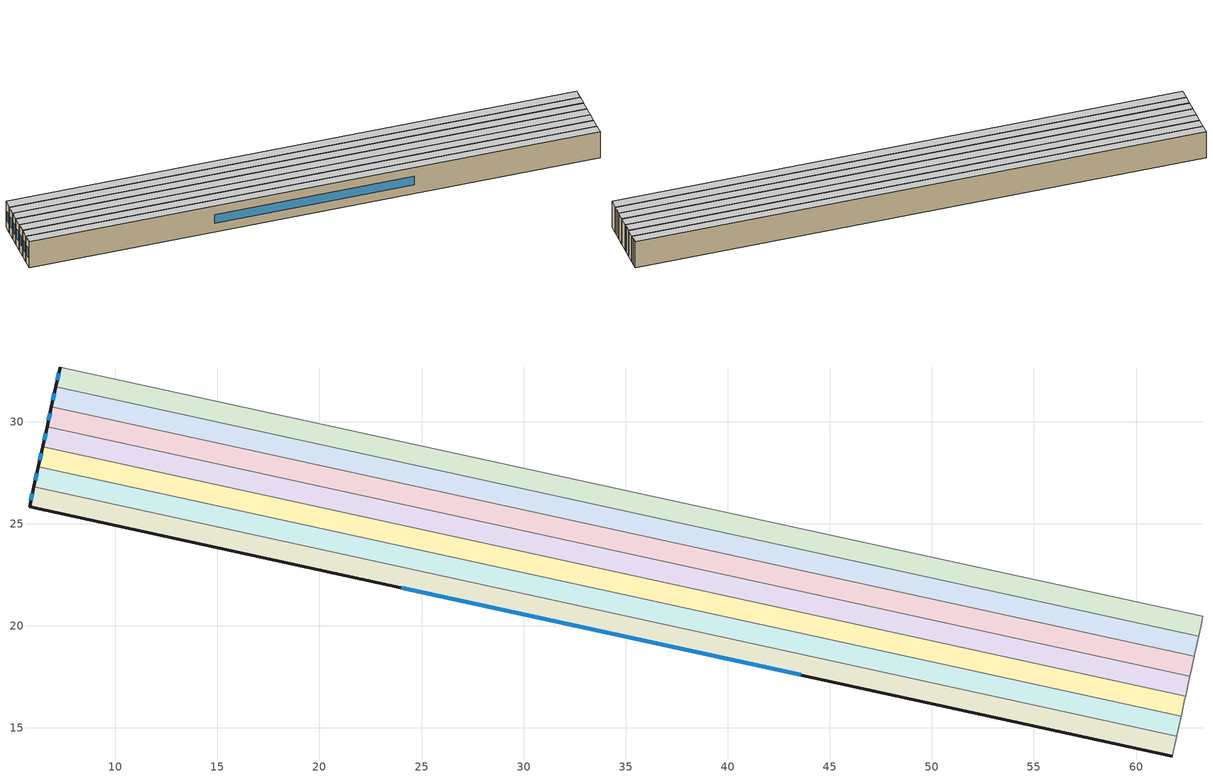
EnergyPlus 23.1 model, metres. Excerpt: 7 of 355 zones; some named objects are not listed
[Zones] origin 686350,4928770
0579a4736f0aea2d_F1_dwelling_22
 floor to 0579a4736f0aea2d_F0_dwelling_53 (EU_floor_Construction): 38.67,25.84 38.46,24.86 33.97,25.84 34.19,26.82 z3
 floor to 0579a4736f0aea2d_F0_dwelling_51 (EU_floor_Construction): 47.63,23.88 47.42,22.91 42.94,23.88 43.15,24.86 z3
 floor to 0579a4736f0aea2d_F0_dwelling_52 (EU_floor_Construction): 43.15,24.86 42.94,23.88 38.46,24.86 38.67,25.84 z3
 floor to 0579a4736f0aea2d_F0_dwelling_57 (EU_floor_Construction): 20.74,29.75 20.53,28.77 16.05,29.75 16.26,30.73 z3
 floor to 0579a4736f0aea2d_F0_dwelling_50 (EU_floor_Construction): 52.11,22.91 51.9,21.93 47.42,22.91 47.63,23.88 z3
 floor to 0579a4736f0aea2d_F0_dwelling_58 (EU_floor_Construction): 16.26,30.73 16.05,29.75 11.57,30.73 11.78,31.7 z3
 floor to 0579a4736f0aea2d_F0_dwelling_48 (EU_floor_Construction): 61.08,20.95 60.86,19.97 56.38,20.95 56.6,21.93 z3
 floor to 0579a4736f0aea2d_F0_dwelling_54 (EU_floor_Construction): 34.19,26.82 33.97,25.84 29.49,26.82 29.71,27.79 z3
 floor to 0579a4736f0aea2d_F0_dwelling_59 (EU_floor_Construction): 11.78,31.7 11.57,30.73 7.08,31.7 7.3,32.68 z3
 floor to 0579a4736f0aea2d_F0_dwelling_56 (EU_floor_Construction): 25.22,28.77 25.01,27.79 20.53,28.77 20.74,29.75 z3
 floor to 0579a4736f0aea2d_F0_dwelling_55 (EU_floor_Construction): 29.71,27.79 29.49,26.82 25.01,27.79 25.22,28.77 z3
 floor to 0579a4736f0aea2d_F0_dwelling_47 (EU_floor_Construction): 63.28,20.47 63.06,19.49 60.86,19.97 61.08,20.95 z3
 floor adiabatic (EU_floor_Construction): 56.6,21.93 56.38,20.95 51.9,21.93 52.11,22.91 z3
 wall outside (EU_wall_Construction): 7.3,32.68 7.08,31.7 z3:6
 wall to 0579a4736f0aea2d_F1_dwelling_21 (EU_wall_Construction): 63.28,20.47 7.3,32.68 z3:6
 wall to 0579a4736f0aea2d_F1_dwelling_23 (EU_wall_Construction): 7.08,31.7 63.06,19.49 63.18,20.04 z3:6
 wall to 0579a4736f0aea2d_F1_dwelling_54 (EU_wall_Construction): 63.18,20.04 63.28,20.47 z3:6
 window (EU_Window_Construction): 7.23,32.36 7.15,32.02 z3.98:5.02
 ceiling to 0579a4736f0aea2d_F2_dwelling_22 (EU_floor_Construction): 63.06,19.49 63.28,20.47 7.3,32.68 7.08,31.7 z6
0579a4736f0aea2d_F1_dwelling_23
 floor to 0579a4736f0aea2d_F0_dwelling_57 (EU_floor_Construction): 20.53,28.77 20.32,27.79 15.83,28.77 16.05,29.75 z3
 floor to 0579a4736f0aea2d_F0_dwelling_56 (EU_floor_Construction): 25.01,27.79 24.8,26.81 20.32,27.79 20.53,28.77 z3
 floor to 0579a4736f0aea2d_F0_dwelling_58 (EU_floor_Construction): 16.05,29.75 15.83,28.77 11.35,29.75 11.57,30.73 z3
 floor to 0579a4736f0aea2d_F0_dwelling_50 (EU_floor_Construction): 51.9,21.93 51.69,20.95 47.21,21.93 47.42,22.91 z3
 floor to 0579a4736f0aea2d_F0_dwelling_52 (EU_floor_Construction): 42.94,23.88 42.72,22.9 38.24,23.88 38.46,24.86 z3
 floor to 0579a4736f0aea2d_F0_dwelling_48 (EU_floor_Construction): 60.86,19.97 60.65,18.99 56.17,19.97 56.38,20.95 z3
 floor to 0579a4736f0aea2d_F0_dwelling_51 (EU_floor_Construction): 47.42,22.91 47.21,21.93 42.72,22.9 42.94,23.88 z3
 floor to 0579a4736f0aea2d_F0_dwelling_49 (EU_floor_Construction): 56.38,20.95 56.17,19.97 51.69,20.95 51.9,21.93 z3
 floor to 0579a4736f0aea2d_F0_dwelling_54 (EU_floor_Construction): 33.97,25.84 33.76,24.86 29.28,25.84 29.49,26.82 z3
 floor to 0579a4736f0aea2d_F0_dwelling_59 (EU_floor_Construction): 11.57,30.73 11.35,29.75 6.87,30.72 7.08,31.7 z3
 floor to 0579a4736f0aea2d_F0_dwelling_47 (EU_floor_Construction): 63.18,20.04 62.85,18.51 60.65,18.99 60.86,19.97 63.06,19.49 z3
 floor to 0579a4736f0aea2d_F0_dwelling_53 (EU_floor_Construction): 38.46,24.86 38.24,23.88 33.76,24.86 33.97,25.84 z3
 floor to 0579a4736f0aea2d_F0_dwelling_55 (EU_floor_Construction): 29.49,26.82 29.28,25.84 24.8,26.81 25.01,27.79 z3
 wall outside (EU_wall_Construction): 7.08,31.7 6.87,30.72 z3:6
 wall to 0579a4736f0aea2d_F1_dwelling_24 (EU_wall_Construction): 6.87,30.72 62.85,18.51 z3:6
 wall to 0579a4736f0aea2d_F1_dwelling_55 (EU_wall_Construction): 62.85,18.51 62.87,18.62 63.06,19.48 z3:6
 wall to 0579a4736f0aea2d_F1_dwelling_54 (EU_wall_Construction): 63.06,19.48 63.18,20.04 z3:6
 window (EU_Window_Construction): 7.01,31.38 6.94,31.04 z3.98:5.02
 ceiling to 0579a4736f0aea2d_F2_dwelling_23 (EU_floor_Construction): 62.87,18.62 63.18,20.04 63.06,19.49 7.08,31.7 6.87,30.72 62.85,18.51 z6
0579a4736f0aea2d_F1_dwelling_24
 floor to 0579a4736f0aea2d_F0_dwelling_52 (EU_floor_Construction): 42.72,22.9 42.51,21.93 38.03,22.9 38.24,23.88 z3
 floor to 0579a4736f0aea2d_F0_dwelling_54 (EU_floor_Construction): 33.76,24.86 33.55,23.88 29.07,24.86 29.28,25.84 z3
 floor to 0579a4736f0aea2d_F0_dwelling_48 (EU_floor_Construction): 60.65,18.99 60.44,18.02 55.96,18.99 56.17,19.97 z3
 floor to 0579a4736f0aea2d_F0_dwelling_57 (EU_floor_Construction): 20.32,27.79 20.1,26.81 15.62,27.79 15.83,28.77 z3
 floor to 0579a4736f0aea2d_F0_dwelling_51 (EU_floor_Construction): 47.21,21.93 46.99,20.95 42.51,21.93 42.72,22.9 z3
 floor to 0579a4736f0aea2d_F0_dwelling_58 (EU_floor_Construction): 15.83,28.77 15.62,27.79 11.14,28.77 11.35,29.75 z3
 floor to 0579a4736f0aea2d_F0_dwelling_56 (EU_floor_Construction): 24.8,26.81 24.58,25.84 20.1,26.81 20.32,27.79 z3
 floor to 0579a4736f0aea2d_F0_dwelling_50 (EU_floor_Construction): 51.69,20.95 51.47,19.97 46.99,20.95 47.21,21.93 z3
 floor adiabatic (EU_floor_Construction): 56.17,19.97 55.96,18.99 51.47,19.97 51.69,20.95 z3
 floor to 0579a4736f0aea2d_F0_dwelling_59 (EU_floor_Construction): 11.35,29.75 11.14,28.77 6.66,29.75 6.87,30.72 z3
 floor to 0579a4736f0aea2d_F0_dwelling_55 (EU_floor_Construction): 29.28,25.84 29.07,24.86 24.58,25.84 24.8,26.81 z3
 floor to 0579a4736f0aea2d_F0_dwelling_53 (EU_floor_Construction): 38.24,23.88 38.03,22.9 33.55,23.88 33.76,24.86 z3
 floor to 0579a4736f0aea2d_F0_dwelling_47 (EU_floor_Construction): 62.85,18.52 62.64,17.54 60.44,18.02 60.65,18.99 z3
 wall outside (EU_wall_Construction): 6.87,30.72 6.66,29.75 z3:6
 wall to 0579a4736f0aea2d_F1_dwelling_25 (EU_wall_Construction): 6.66,29.75 62.64,17.54 z3:6
 wall to 0579a4736f0aea2d_F1_dwelling_56 (EU_wall_Construction): 62.64,17.54 62.7,17.81 z3:6
 wall to 0579a4736f0aea2d_F1_dwelling_55 (EU_wall_Construction): 62.7,17.81 62.85,18.52 z3:6
 window (EU_Window_Construction): 6.8,30.41 6.72,30.07 z3.98:5.02
 ceiling to 0579a4736f0aea2d_F2_dwelling_24 (EU_floor_Construction): 62.64,17.54 62.85,18.51 6.87,30.72 6.66,29.75 z6
0579a4736f0aea2d_F1_dwelling_25
 floor to 0579a4736f0aea2d_F0_dwelling_48 (EU_floor_Construction): 60.44,18.02 60.22,17.04 55.74,18.02 55.96,18.99 z3
 floor to 0579a4736f0aea2d_F0_dwelling_55 (EU_floor_Construction): 29.07,24.86 28.85,23.88 24.37,24.86 24.58,25.84 z3
 floor to 0579a4736f0aea2d_F0_dwelling_49 (EU_floor_Construction): 55.96,18.99 55.74,18.02 51.26,18.99 51.47,19.97 z3
 floor to 0579a4736f0aea2d_F0_dwelling_59 (EU_floor_Construction): 11.14,28.77 10.93,27.79 6.44,28.77 6.66,29.75 z3
 floor to 0579a4736f0aea2d_F0_dwelling_54 (EU_floor_Construction): 33.55,23.88 33.33,22.9 28.85,23.88 29.07,24.86 z3
 floor to 0579a4736f0aea2d_F0_dwelling_56 (EU_floor_Construction): 24.58,25.84 24.37,24.86 19.89,25.84 20.1,26.81 z3
 floor to 0579a4736f0aea2d_F0_dwelling_50 (EU_floor_Construction): 51.47,19.97 51.26,18.99 46.78,19.97 46.99,20.95 z3
 floor to 0579a4736f0aea2d_F0_dwelling_52 (EU_floor_Construction): 42.51,21.93 42.3,20.95 37.82,21.93 38.03,22.9 z3
 floor to 0579a4736f0aea2d_F0_dwelling_58 (EU_floor_Construction): 15.62,27.79 15.41,26.81 10.93,27.79 11.14,28.77 z3
 floor to 0579a4736f0aea2d_F0_dwelling_51 (EU_floor_Construction): 46.99,20.95 46.78,19.97 42.3,20.95 42.51,21.93 z3
 floor to 0579a4736f0aea2d_F0_dwelling_53 (EU_floor_Construction): 38.03,22.9 37.82,21.93 33.33,22.9 33.55,23.88 z3
 floor to 0579a4736f0aea2d_F0_dwelling_57 (EU_floor_Construction): 20.1,26.81 19.89,25.84 15.41,26.81 15.62,27.79 z3
 floor to 0579a4736f0aea2d_F0_dwelling_47 (EU_floor_Construction): 62.64,17.54 62.42,16.56 60.22,17.04 60.44,18.02 z3
 wall outside (EU_wall_Construction): 6.66,29.75 6.44,28.77 z3:6
 wall to 0579a4736f0aea2d_F1_dwelling_26 (EU_wall_Construction): 6.44,28.77 62.42,16.56 z3:6
 wall to 0579a4736f0aea2d_F1_dwelling_56 (EU_wall_Construction): 62.42,16.56 62.64,17.54 z3:6
 window (EU_Window_Construction): 6.59,29.43 6.51,29.09 z3.98:5.02
 ceiling to 0579a4736f0aea2d_F2_dwelling_25 (EU_floor_Construction): 62.42,16.56 62.64,17.54 6.66,29.75 6.44,28.77 z6
0579a4736f0aea2d_F1_dwelling_26
 floor to 0579a4736f0aea2d_F0_dwelling_55 (EU_floor_Construction): 28.85,23.88 28.64,22.9 24.16,23.88 24.37,24.86 z3
 floor to 0579a4736f0aea2d_F0_dwelling_58 (EU_floor_Construction): 15.41,26.81 15.19,25.84 10.71,26.81 10.93,27.79 z3
 floor to 0579a4736f0aea2d_F0_dwelling_54 (EU_floor_Construction): 33.33,22.9 33.12,21.93 28.64,22.9 28.85,23.88 z3
 floor to 0579a4736f0aea2d_F0_dwelling_59 (EU_floor_Construction): 10.93,27.79 10.71,26.81 6.23,27.79 6.44,28.77 z3
 floor to 0579a4736f0aea2d_F0_dwelling_57 (EU_floor_Construction): 19.89,25.84 19.68,24.86 15.19,25.84 15.41,26.81 z3
 floor to 0579a4736f0aea2d_F0_dwelling_52 (EU_floor_Construction): 42.3,20.95 42.08,19.97 37.6,20.95 37.82,21.93 z3
 floor to 0579a4736f0aea2d_F0_dwelling_56 (EU_floor_Construction): 24.37,24.86 24.16,23.88 19.68,24.86 19.89,25.84 z3
 floor to 0579a4736f0aea2d_F0_dwelling_48 (EU_floor_Construction): 60.22,17.04 60.01,16.06 55.53,17.04 55.74,18.02 z3
 floor to 0579a4736f0aea2d_F0_dwelling_51 (EU_floor_Construction): 46.78,19.97 46.57,18.99 42.08,19.97 42.3,20.95 z3
 floor to 0579a4736f0aea2d_F0_dwelling_53 (EU_floor_Construction): 37.82,21.93 37.6,20.95 33.12,21.93 33.33,22.9 z3
 floor to 0579a4736f0aea2d_F0_dwelling_50 (EU_floor_Construction): 51.26,18.99 51.05,18.02 46.57,18.99 46.78,19.97 z3
 floor to 0579a4736f0aea2d_F0_dwelling_49 (EU_floor_Construction): 55.74,18.02 55.53,17.04 51.05,18.02 51.26,18.99 z3
 floor to 0579a4736f0aea2d_F0_dwelling_47 (EU_floor_Construction): 62.42,16.56 62.21,15.58 60.01,16.06 60.22,17.04 z3
 wall outside (EU_wall_Construction): 6.44,28.77 6.23,27.79 z3:6
 wall to 0579a4736f0aea2d_F1_dwelling_27 (EU_wall_Construction): 6.23,27.79 62.21,15.58 z3:6
 wall to 0579a4736f0aea2d_F1_dwelling_57 (EU_wall_Construction): 62.21,15.58 62.39,16.42 z3:6
 wall to 0579a4736f0aea2d_F1_dwelling_56 (EU_wall_Construction): 62.39,16.42 62.42,16.56 z3:6
 window (EU_Window_Construction): 6.37,28.45 6.3,28.11 z3.98:5.02
 ceiling to 0579a4736f0aea2d_F2_dwelling_26 (EU_floor_Construction): 62.21,15.58 62.42,16.56 6.44,28.77 6.23,27.79 z6
0579a4736f0aea2d_F1_dwelling_27
 floor to 0579a4736f0aea2d_F0_dwelling_52 (EU_floor_Construction): 42.08,19.97 41.87,18.99 37.39,19.97 37.6,20.95 z3
 floor to 0579a4736f0aea2d_F0_dwelling_50 (EU_floor_Construction): 51.05,18.02 50.84,17.04 46.35,18.02 46.57,18.99 z3
 floor to 0579a4736f0aea2d_F0_dwelling_56 (EU_floor_Construction): 24.16,23.88 23.95,22.9 19.46,23.88 19.68,24.86 z3
 floor to 0579a4736f0aea2d_F0_dwelling_48 (EU_floor_Construction): 60.01,16.06 59.8,15.08 55.32,16.06 55.53,17.04 z3
 floor to 0579a4736f0aea2d_F0_dwelling_54 (EU_floor_Construction): 33.12,21.93 32.91,20.95 28.43,21.93 28.64,22.9 z3
 floor to 0579a4736f0aea2d_F0_dwelling_51 (EU_floor_Construction): 46.57,18.99 46.35,18.02 41.87,18.99 42.08,19.97 z3
 floor to 0579a4736f0aea2d_F0_dwelling_58 (EU_floor_Construction): 15.19,25.84 14.98,24.86 10.5,25.84 10.71,26.81 z3
 floor to 0579a4736f0aea2d_F0_dwelling_55 (EU_floor_Construction): 28.64,22.9 28.43,21.93 23.95,22.9 24.16,23.88 z3
 floor to 0579a4736f0aea2d_F0_dwelling_57 (EU_floor_Construction): 19.68,24.86 19.46,23.88 14.98,24.86 15.19,25.84 z3
 floor to 0579a4736f0aea2d_F0_dwelling_47 (EU_floor_Construction): 62.21,15.58 62,14.6 59.8,15.08 60.01,16.06 z3
 floor adiabatic (EU_floor_Construction): 55.53,17.04 55.32,16.06 50.84,17.04 51.05,18.02 z3
 floor to 0579a4736f0aea2d_F0_dwelling_59 (EU_floor_Construction): 10.71,26.81 10.5,25.84 6.01,26.82 6.23,27.79 z3
 floor to 0579a4736f0aea2d_F0_dwelling_53 (EU_floor_Construction): 37.6,20.95 37.39,19.97 32.91,20.95 33.12,21.93 z3
 wall outside (EU_wall_Construction): 6.23,27.79 6.01,26.82 z3:6
 wall to 0579a4736f0aea2d_F1_dwelling_28 (EU_wall_Construction): 6.01,26.82 62,14.6 z3:6
 wall to 0579a4736f0aea2d_F1_dwelling_58 (EU_wall_Construction): 62,14.6 62.09,15.04 z3:6
 wall to 0579a4736f0aea2d_F1_dwelling_57 (EU_wall_Construction): 62.09,15.04 62.21,15.58 z3:6
 window (EU_Window_Construction): 6.16,27.48 6.08,27.13 z3.98:5.02
 ceiling to 0579a4736f0aea2d_F2_dwelling_27 (EU_floor_Construction): 62,14.6 62.21,15.58 6.23,27.79 6.01,26.82 z6
0579a4736f0aea2d_F1_dwelling_28
 floor to 0579a4736f0aea2d_F0_dwelling_54 (EU_floor_Construction): 32.91,20.95 32.69,19.97 28.21,20.95 28.43,21.93 z3
 floor to 0579a4736f0aea2d_F0_dwelling_59 (EU_floor_Construction): 10.5,25.84 10.29,24.86 5.8,25.84 6.01,26.82 z3
 floor to 0579a4736f0aea2d_F0_dwelling_48 (EU_floor_Construction): 59.8,15.08 59.58,14.11 55.1,15.08 55.32,16.06 z3
 floor to 0579a4736f0aea2d_F0_dwelling_52 (EU_floor_Construction): 41.87,18.99 41.66,18.02 37.18,18.99 37.39,19.97 z3
 floor to 0579a4736f0aea2d_F0_dwelling_57 (EU_floor_Construction): 19.46,23.88 19.25,22.9 14.77,23.88 14.98,24.86 z3
 floor to 0579a4736f0aea2d_F0_dwelling_55 (EU_floor_Construction): 28.43,21.93 28.21,20.95 23.73,21.93 23.95,22.9 z3
 floor to 0579a4736f0aea2d_F0_dwelling_47 (EU_floor_Construction): 62,14.6 61.78,13.63 59.58,14.11 59.8,15.08 z3
 floor to 0579a4736f0aea2d_F0_dwelling_50 (EU_floor_Construction): 50.84,17.04 50.62,16.06 46.14,17.04 46.35,18.02 z3
 floor to 0579a4736f0aea2d_F0_dwelling_56 (EU_floor_Construction): 23.95,22.9 23.73,21.93 19.25,22.9 19.46,23.88 z3
 floor to 0579a4736f0aea2d_F0_dwelling_53 (EU_floor_Construction): 37.39,19.97 37.18,18.99 32.69,19.97 32.91,20.95 z3
 floor to 0579a4736f0aea2d_F0_dwelling_58 (EU_floor_Construction): 14.98,24.86 14.77,23.88 10.29,24.86 10.5,25.84 z3
 floor to 0579a4736f0aea2d_F0_dwelling_51 (EU_floor_Construction): 46.35,18.02 46.14,17.04 41.66,18.02 41.87,18.99 z3
 floor adiabatic (EU_floor_Construction): 55.32,16.06 55.1,15.08 50.62,16.06 50.84,17.04 z3
 wall outside (EU_wall_Construction): 6.01,26.82 5.8,25.84 61.78,13.63 z3:6
 wall to 0579a4736f0aea2d_F1_dwelling_58 (EU_wall_Construction): 61.78,13.63 62,14.6 z3:6
 window (EU_Window_Construction): 24,21.87 43.58,17.6 / 5.94,26.5 5.87,26.16 z3.98:5.02
 ceiling to 0579a4736f0aea2d_F2_dwelling_28 (EU_floor_Construction): 61.78,13.63 62,14.6 6.01,26.82 5.8,25.84 z6
[Building]
EU S2 Campaign: North Axis=0; Terrain=City; Solar Distribution=FullExterior
[Site:Location]
Bologna: Latitude=44.5; Longitude=11.25; Time Zone=1; Elevation=37
[SizingPeriod:WeatherFileDays]
AnnualSizingPeriod: Begin Month=1; Begin Day of Month=1; End Month=12; End Day of Month=31; Day of Week for Start Day=Monday; Use Weather File Daylight Saving Period=No; Use Weather File Rain and Snow Indicators=No
[MATERIAL]
EU_InternalMass_Material: Roughness=MediumRough; Thickness=0.1; Conductivity=1; Density=1800; Specific Heat=900; Thermal Absorptance=0.9; Solar Absorptance=0.7; Visible Absorptance=0.7
[MATERIAL:NOMASS] Roughness=MediumRough; Thermal Absorptance=0.9; Solar Absorptance=0.7; Visible Absorptance=0.7
Name | Thermal Resistance
EU_wall_NoMass | 0.905828
EU_floor_NoMass | 0.67114
[WINDOWMATERIAL:SIMPLEGLAZINGSYSTEM]
EU_Window_SimpleGlazing: UFactor=4.52486; Solar Heat Gain Coefficient=0.85; Visible Transmittance=0.85
[CONSTRUCTION]
EU_wall_Construction: EU_wall_NoMass
EU_floor_Construction: EU_floor_NoMass
EU_Window_Construction: EU_Window_SimpleGlazing
EU_InternalMass_Construction: EU_InternalMass_Material
[ZONE] Type=1; Multiplier=1; Ceiling Height=autocalculate; Floor Area=autocalculate; Part of Total Floor Area=Yes
Name | Volume
0579a4736f0aea2d_F1_dwelling_22 | 172.099
0579a4736f0aea2d_F1_dwelling_23 | 172.065
0579a4736f0aea2d_F1_dwelling_24 | 172.004
0579a4736f0aea2d_F1_dwelling_25 | 172.007
0579a4736f0aea2d_F1_dwelling_26 | 172.009
0579a4736f0aea2d_F1_dwelling_27 | 171.995
0579a4736f0aea2d_F1_dwelling_28 | 172.121
[INTERNALMASS] Construction=EU_InternalMass_Construction
Name | Zone or ZoneList | Surface Area
0579a4736f0aea2d_F1_dwelling_22_EU_InternalMass | 0579a4736f0aea2d_F1_dwelling_22 | 57.366
0579a4736f0aea2d_F1_dwelling_23_EU_InternalMass | 0579a4736f0aea2d_F1_dwelling_23 | 57.3553
0579a4736f0aea2d_F1_dwelling_24_EU_InternalMass | 0579a4736f0aea2d_F1_dwelling_24 | 57.3345
0579a4736f0aea2d_F1_dwelling_25_EU_InternalMass | 0579a4736f0aea2d_F1_dwelling_25 | 57.3357
0579a4736f0aea2d_F1_dwelling_26_EU_InternalMass | 0579a4736f0aea2d_F1_dwelling_26 | 57.3366
0579a4736f0aea2d_F1_dwelling_27_EU_InternalMass | 0579a4736f0aea2d_F1_dwelling_27 | 57.332
0579a4736f0aea2d_F1_dwelling_28_EU_InternalMass | 0579a4736f0aea2d_F1_dwelling_28 | 57.3733
[OTHEREQUIPMENT] Fuel Type=Electricity; Design Level Calculation Method=Watts/Area; Power per Zone Floor Area=1; Fraction Latent=0; Fraction Radiant=0; Fraction Lost=0; Carbon Dioxide Generation Rate=0; EndUse Subcategory=EU_Step8_InternalGains
Name | Zone or ZoneList or Space or SpaceList | Schedule
EU_Step8_InternalGain_0579a4736f0aea2d_F1_dwelling_22_f000 | 0579a4736f0aea2d_F1_dwelling_22 | EU_Step8_GainSchedule_0579a4736f0aea2d_F1_dwelling_22_f000
EU_Step8_InternalGain_0579a4736f0aea2d_F1_dwelling_23_f000 | 0579a4736f0aea2d_F1_dwelling_23 | EU_Step8_GainSchedule_0579a4736f0aea2d_F1_dwelling_23_f000
EU_Step8_InternalGain_0579a4736f0aea2d_F1_dwelling_24_f000 | 0579a4736f0aea2d_F1_dwelling_24 | EU_Step8_GainSchedule_0579a4736f0aea2d_F1_dwelling_24_f000
EU_Step8_InternalGain_0579a4736f0aea2d_F1_dwelling_25_f000 | 0579a4736f0aea2d_F1_dwelling_25 | EU_Step8_GainSchedule_0579a4736f0aea2d_F1_dwelling_25_f000
EU_Step8_InternalGain_0579a4736f0aea2d_F1_dwelling_26_f000 | 0579a4736f0aea2d_F1_dwelling_26 | EU_Step8_GainSchedule_0579a4736f0aea2d_F1_dwelling_26_f000
EU_Step8_InternalGain_0579a4736f0aea2d_F1_dwelling_27_f000 | 0579a4736f0aea2d_F1_dwelling_27 | EU_Step8_GainSchedule_0579a4736f0aea2d_F1_dwelling_27_f000
EU_Step8_InternalGain_0579a4736f0aea2d_F1_dwelling_28_f000 | 0579a4736f0aea2d_F1_dwelling_28 | EU_Step8_GainSchedule_0579a4736f0aea2d_F1_dwelling_28_f000
[ZONEVENTILATION:DESIGNFLOWRATE] Schedule=EU_AlwaysOn; Design Flow Rate Calculation Method=AirChanges/Hour; Air Changes per Hour=0.73129; Ventilation Type=Natural; Fan Pressure Rise=0; Fan Total Efficiency=1; Constant Term Coefficient=1; Temperature Term Coefficient=0; Velocity Term Coefficient=0; Velocity Squared Term Coefficient=0; Minimum Indoor Temperature=-100; Maximum Indoor Temperature=100; Delta Temperature=-100; Minimum Outdoor Temperature=-100; Maximum Outdoor Temperature=100; Maximum Wind Speed=40
Name | Zone or ZoneList or Space or SpaceList
EU_ConstantAir_0579a4736f0aea2d_F1_dwelling_22 | 0579a4736f0aea2d_F1_dwelling_22
EU_ConstantAir_0579a4736f0aea2d_F1_dwelling_23 | 0579a4736f0aea2d_F1_dwelling_23
EU_ConstantAir_0579a4736f0aea2d_F1_dwelling_24 | 0579a4736f0aea2d_F1_dwelling_24
EU_ConstantAir_0579a4736f0aea2d_F1_dwelling_25 | 0579a4736f0aea2d_F1_dwelling_25
EU_ConstantAir_0579a4736f0aea2d_F1_dwelling_26 | 0579a4736f0aea2d_F1_dwelling_26
EU_ConstantAir_0579a4736f0aea2d_F1_dwelling_27 | 0579a4736f0aea2d_F1_dwelling_27
EU_ConstantAir_0579a4736f0aea2d_F1_dwelling_28 | 0579a4736f0aea2d_F1_dwelling_28
[HVACTEMPLATE:ZONE:IDEALLOADSAIRSYSTEM] System Availability Schedule=EU_AlwaysOn; Maximum Heating Supply Air Temperature=50; Minimum Cooling Supply Air Temperature=13; Maximum Heating Supply Air Humidity Ratio=0.0156; Minimum Cooling Supply Air Humidity Ratio=0.0077; Heating Limit=NoLimit; Cooling Limit=NoLimit; Heating Availability Schedule=EU_AlwaysOn; Cooling Availability Schedule=EU_CoolingOff; Dehumidification Control Type=ConstantSensibleHeatRatio; Cooling Sensible Heat Ratio=0.7; Dehumidification Setpoint=60; Humidification Control Type=None; Humidification Setpoint=30; Outdoor Air Method=None; Outdoor Air Flow Rate per Person=0.00944; Outdoor Air Flow Rate per Zone Floor Area=0; Outdoor Air Flow Rate per Zone=0; Demand Controlled Ventilation Type=None; Outdoor Air Economizer Type=NoEconomizer; Heat Recovery Type=None; Sensible Heat Recovery Effectiveness=0.7; Latent Heat Recovery Effectiveness=0.65
Name | Template Thermostat
0579a4736f0aea2d_F1_dwelling_22 | EU_HeatOnly_0579a4736f0aea2d_F1_dwelling_22
0579a4736f0aea2d_F1_dwelling_23 | EU_HeatOnly_0579a4736f0aea2d_F1_dwelling_23
0579a4736f0aea2d_F1_dwelling_24 | EU_HeatOnly_0579a4736f0aea2d_F1_dwelling_24
0579a4736f0aea2d_F1_dwelling_25 | EU_HeatOnly_0579a4736f0aea2d_F1_dwelling_25
0579a4736f0aea2d_F1_dwelling_26 | EU_HeatOnly_0579a4736f0aea2d_F1_dwelling_26
0579a4736f0aea2d_F1_dwelling_27 | EU_HeatOnly_0579a4736f0aea2d_F1_dwelling_27
0579a4736f0aea2d_F1_dwelling_28 | EU_HeatOnly_0579a4736f0aea2d_F1_dwelling_28
[SIZING:ZONE] Zone Cooling Design Supply Air Temperature Input Method=SupplyAirTemperature; Zone Cooling Design Supply Air Temperature=13; Zone Heating Design Supply Air Temperature Input Method=SupplyAirTemperature; Zone Heating Design Supply Air Temperature=50; Zone Cooling Design Supply Air Humidity Ratio=0.008; Zone Heating Design Supply Air Humidity Ratio=0.008; Cooling Design Air Flow Method=DesignDay; Cooling Design Air Flow Rate=0; Cooling Minimum Air Flow per Zone Floor Area=0.000762; Cooling Minimum Air Flow=0; Cooling Minimum Air Flow Fraction=0.2; Heating Design Air Flow Method=DesignDay; Heating Design Air Flow Rate=0; Heating Maximum Air Flow per Zone Floor Area=0.002032; Heating Maximum Air Flow=0.141576; Heating Maximum Air Flow Fraction=0.3; Account for Dedicated Outdoor Air System=No; Dedicated Outdoor Air System Control Strategy=NeutralSupplyAir; Dedicated Outdoor Air Low Setpoint Temperature for Design=autosize; Dedicated Outdoor Air High Setpoint Temperature for Design=autosize; Zone Load Sizing Method=Sensible Load Only No Latent Load; Zone Latent Cooling Design Supply Air Humidity Ratio Input Method=HumidityRatioDifference; Zone Cooling Design Supply Air Humidity Ratio Difference=0.005; Zone Latent Heating Design Supply Air Humidity Ratio Input Method=HumidityRatioDifference; Zone Humidification Design Supply Air Humidity Ratio Difference=0.005
0579a4736f0aea2d_F1_dwelling_22; 0579a4736f0aea2d_F1_dwelling_23; 0579a4736f0aea2d_F1_dwelling_24; 0579a4736f0aea2d_F1_dwelling_25; 0579a4736f0aea2d_F1_dwelling_26; 0579a4736f0aea2d_F1_dwelling_27; 0579a4736f0aea2d_F1_dwelling_28
[SCHEDULE:CONSTANT]
Name | Hourly Value
EU_AlwaysOn | 1
EU_CoolingOff | 0
[SCHEDULE:FILE] Column Number=1; Rows to Skip at Top=0; Number of Hours of Data=8760; Column Separator=Comma; Interpolate to Timestep=No; Minutes per Item=60; Adjust Schedule for Daylight Savings=Yes
Name | File
EU_Step8_GainSchedule_0579a4736f0aea2d_F1_dwelling_22_f000 | ../../schedules/0579a4736f0aea2d/0579a4736f0aea2d_F1_dwelling_22_f000_gain.csv
EU_Step8_GainSchedule_0579a4736f0aea2d_F1_dwelling_23_f000 | ../../schedules/0579a4736f0aea2d/0579a4736f0aea2d_F1_dwelling_23_f000_gain.csv
EU_Step8_GainSchedule_0579a4736f0aea2d_F1_dwelling_24_f000 | ../../schedules/0579a4736f0aea2d/0579a4736f0aea2d_F1_dwelling_24_f000_gain.csv
EU_Step8_GainSchedule_0579a4736f0aea2d_F1_dwelling_25_f000 | ../../schedules/0579a4736f0aea2d/0579a4736f0aea2d_F1_dwelling_25_f000_gain.csv
EU_Step8_GainSchedule_0579a4736f0aea2d_F1_dwelling_26_f000 | ../../schedules/0579a4736f0aea2d/0579a4736f0aea2d_F1_dwelling_26_f000_gain.csv
EU_Step8_GainSchedule_0579a4736f0aea2d_F1_dwelling_27_f000 | ../../schedules/0579a4736f0aea2d/0579a4736f0aea2d_F1_dwelling_27_f000_gain.csv
EU_Step8_GainSchedule_0579a4736f0aea2d_F1_dwelling_28_f000 | ../../schedules/0579a4736f0aea2d/0579a4736f0aea2d_F1_dwelling_28_f000_gain.csv
